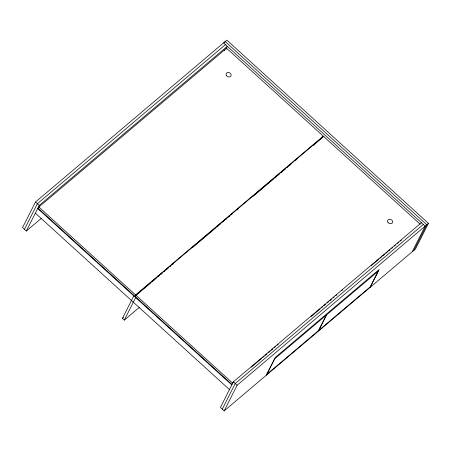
<?xml version="1.0" encoding="UTF-8"?>
<svg xmlns="http://www.w3.org/2000/svg" width="451" height="451" viewBox="0 0 451 451"><rect width="100%" height="100%" fill="white"/><g stroke="black" fill="none" stroke-linecap="round" stroke-linejoin="round"><path stroke-width="0.68" d="M421.42 222.715L233.359 381.839L220.415 407.462L224.17 410.872L415.506 248.975L428.45 223.352L226.83 40.128L35.494 202.025L22.55 227.648L26.305 231.059L41.351 218.329M24.427 229.35L37.371 203.734L225.432 44.604M26.305 231.059L39.243 205.436L227.31 46.312L226.047 48.809M312.921 145.673L322.6 137.482L323.288 136.123L226.554 48.218L38.865 207.026L38.177 208.385L134.911 296.296L151.046 282.642M224.564 42.766L225.196 41.515L426.815 224.739L413.871 250.361M226.092 49.12L226.554 48.218M139.348 307.379L124.296 320.114L122.424 318.406L133.812 295.85M134.911 296.296L135.599 294.937L323.288 136.123M233.624 382.127L232.547 383.04L231.859 384.399L135.125 296.487L135.813 295.129L323.502 136.32L420.236 224.232M124.296 320.114L135.689 297.559M222.292 409.164L235.236 383.547L423.297 224.418M224.17 410.872L237.113 385.25L428.45 223.352M266.276 375.249L275.296 357.389L379.15 269.512L370.13 287.372M412.231 251.743L425.175 226.126L223.555 42.901M38.927 207.466L37.698 208.503L231.808 384.906M224.124 50.76L224.942 50.072M152.122 281.734L156.959 277.636M158.036 276.728L159.648 275.364M160.725 274.45L162.337 273.086M163.95 271.722L165.027 270.814M166.639 269.444L168.257 268.08M169.869 266.716L170.94 265.808M172.558 264.444L173.629 263.531M192.994 247.148L215.578 228.037M216.655 227.129L218.267 225.765M219.344 224.852L220.956 223.487M222.569 222.123L224.186 220.759M225.258 219.846L226.876 218.481M228.488 217.117L229.565 216.204M231.177 214.839L232.254 213.932M237.091 209.833L238.167 208.926M253.225 196.185L274.197 178.438M275.273 177.531L276.886 176.161M277.963 175.253L279.575 173.889M281.193 172.524L282.805 171.155M283.882 170.247L285.494 168.883M287.107 167.518L288.183 166.605M289.796 165.241L290.872 164.333M295.709 160.235L296.786 159.327M135.125 296.487L136.202 295.58M122.424 318.406L123.495 317.498M251.37 367.114L261.586 358.466M262.662 357.558L264.275 356.194M265.351 355.281L266.964 353.917M268.576 352.552L270.194 351.188M271.265 350.275L272.883 348.911M274.496 347.546L275.572 346.639M277.185 345.269L278.261 344.361M311.066 316.602L320.204 308.867M321.281 307.96L322.893 306.59M323.97 305.682L325.583 304.318M327.2 302.954L328.813 301.584M329.884 300.676L331.502 299.312M333.114 297.948L334.191 297.034M335.803 295.67L336.88 294.762M341.717 290.664L342.794 289.756M371.297 265.639L378.823 259.269M379.9 258.355L381.512 256.991M382.589 256.083L384.742 254.263M385.819 253.349L387.432 251.985M388.508 251.077L390.121 249.713M391.733 248.349L392.81 247.436M394.422 246.071L395.499 245.164M397.647 243.343L398.723 242.429M400.336 241.065L401.413 240.157M35.494 202.025L39.243 205.436M233.359 381.839L237.113 385.25M38.865 207.026L135.599 294.937M135.813 295.129L232.547 383.04M35.341 213.165L229.458 389.563M274.698 358.782L266.851 374.313L318.502 330.611L326.344 315.086L274.698 358.782M326.53 314.928L318.688 330.453L370.333 286.751L378.18 271.226L326.53 314.928M226.464 75.616A2.661 2.148 26.8 0 0 230.895 76.056A2.661 2.148 26.8 0 0 228.454 72.464A2.661 2.148 26.8 0 0 226.464 75.616M387.973 222.388A2.661 2.148 26.8 0 0 392.404 222.828A2.661 2.148 26.8 0 0 389.968 219.237A2.661 2.148 26.8 0 0 387.973 222.388"/></g></svg>
